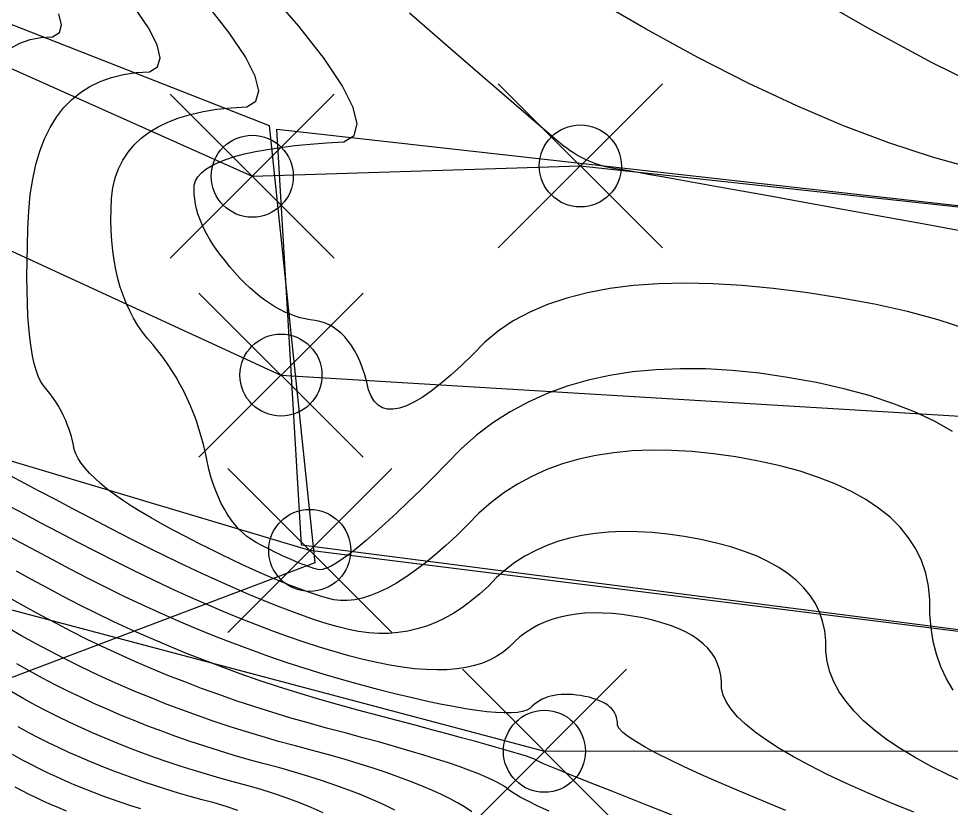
# Model space of a CAD drawing. Extents: x 83 to 1412852, y -76 to 4931706.
# Drawn here: x 1412658.93 to 1412668.03, y 4931546.74 to 4931554.45 of the extents above; entities that cross this region are included whole.
import ezdxf

# ---------------------------------------------------------------- set-up
doc = ezdxf.new("R2010")
doc.units = 0
doc.header["$MEASUREMENT"] = 0
doc.header["$PDMODE"] = 35
doc.header["$PDSIZE"] = 0.8
doc.layers.get('0').update_dxf_attribs({"color": 1, "linetype": 'CONTINUOUS'})
doc.layers.add('Ground topo-Rev01', color=1, linetype='CONTINUOUS')
doc.layers.add('New scratch layer', color=1, linetype='CONTINUOUS')

msp = doc.modelspace()

# ---------------------------------------------------------------- linework, layer by layer
for points in [[(1412625.83, 4931580.38), (1412628.75, 4931581.8), (1412632.64, 4931582.21), (1412634.8, 4931580.2), (1412637.58, 4931576.34), (1412641.3, 4931568.83), (1412646.46, 4931561.43), (1412653.58, 4931556.32), (1412661.21, 4931552.91), (1412664.41, 4931553.01), (1412671.43, 4931552.25), (1412680.76, 4931551.75), (1412690.96, 4931557.29), (1412699.75, 4931563.42), (1412708.32, 4931567.05)], [(1412668.4164, 4931553.7334), (1412667.8418, 4931554.016), (1412667.2118, 4931554.356), (1412666.5265, 4931554.7533), (1412665.7859, 4931555.2078), (1412664.99, 4931555.7196), (1412664.1387, 4931556.2888), (1412663.2322, 4931556.9152), (1412662.2703, 4931557.5989), (1412661.2531, 4931558.3398), (1412660.1806, 4931559.1381), (1412659.0527, 4931559.9936), (1412657.8696, 4931560.9065), (1412656.6311, 4931561.8766), (1412655.467, 4931562.7887), (1412654.3773, 4931563.6429), (1412653.362, 4931564.439), (1412652.421, 4931565.1772), (1412651.5544, 4931565.8573), (1412650.7623, 4931566.4794), (1412650.0444, 4931567.0436), (1412649.401, 4931567.5497)], [(1412646.87, 4931551.86), (1412664.06, 4931547.3), (1412680.47, 4931547.31), (1412698.54, 4931552.49), (1412706.91, 4931556.07), (1412714.69, 4931563.43)], [(1412711.73, 4931562.82), (1412700.57, 4931556.35), (1412691.34, 4931552.07), (1412681.93, 4931548.05), (1412672.34, 4931547.94), (1412661.77, 4931549.26), (1412658.05, 4931550.37), (1412653.65, 4931552.02), (1412647.75, 4931555.08)], [(1412668.1802, 4931551.4165), (1412667.9012, 4931551.5077), (1412667.6008, 4931551.5895), (1412667.2789, 4931551.6617), (1412666.9355, 4931551.7243), (1412666.6062, 4931551.7756), (1412666.291, 4931551.8154), (1412665.99, 4931551.8437), (1412665.7031, 4931551.8606), (1412665.4303, 4931551.8661), (1412665.1716, 4931551.8602), (1412664.9271, 4931551.8428), (1412664.6967, 4931551.814), (1412664.4804, 4931551.7737), (1412664.2782, 4931551.722), (1412664.0901, 4931551.6589), (1412663.9162, 4931551.5844), (1412663.7564, 4931551.4984), (1412663.6107, 4931551.401), (1412663.4791, 4931551.2921), (1412663.3617, 4931551.1718), (1412663.2504, 4931551.0637), (1412663.1454, 4931550.9677), (1412663.0466, 4931550.8839), (1412662.9539, 4931550.8123), (1412662.8675, 4931550.7528), (1412662.7873, 4931550.7056), (1412662.7133, 4931550.6704), (1412662.6455, 4931550.6475), (1412662.584, 4931550.6367), (1412662.5286, 4931550.638), (1412662.4794, 4931550.6516), (1412662.4365, 4931550.6773), (1412662.3997, 4931550.7152), (1412662.3692, 4931550.7652), (1412662.3448, 4931550.8274), (1412662.3267, 4931550.9018), (1412662.3067, 4931550.9719), (1412662.2847, 4931551.0377), (1412662.2608, 4931551.0992), (1412662.2349, 4931551.1564), (1412662.2071, 4931551.2094), (1412662.1774, 4931551.258), (1412662.1457, 4931551.3024), (1412662.1122, 4931551.3424), (1412662.0766, 4931551.3782), (1412662.0392, 4931551.4097), (1412661.9998, 4931551.4369), (1412661.9585, 4931551.4599), (1412661.9152, 4931551.4785), (1412661.87, 4931551.4929), (1412661.8229, 4931551.5029), (1412661.7739, 4931551.5087), (1412661.7249, 4931551.5176), (1412661.6759, 4931551.5296), (1412661.6269, 4931551.5447), (1412661.5779, 4931551.5629), (1412661.529, 4931551.5843), (1412661.4801, 4931551.6088), (1412661.4313, 4931551.6364), (1412661.3824, 4931551.6671), (1412661.3336, 4931551.7009), (1412661.2848, 4931551.7378), (1412661.2361, 4931551.7779), (1412661.1873, 4931551.821), (1412661.1386, 4931551.8673), (1412661.0899, 4931551.9167), (1412661.0413, 4931551.9692), (1412660.9926, 4931552.0249), (1412660.9472, 4931552.0798), (1412660.9049, 4931552.1341), (1412660.8657, 4931552.1876), (1412660.8297, 4931552.2405), (1412660.7969, 4931552.2927), (1412660.7673, 4931552.3442), (1412660.7408, 4931552.395), (1412660.7174, 4931552.4452), (1412660.6973, 4931552.4946), (1412660.6803, 4931552.5433), (1412660.6664, 4931552.5914), (1412660.6557, 4931552.6388), (1412660.6482, 4931552.6855), (1412660.6438, 4931552.7315), (1412660.6427, 4931552.7768), (1412660.6446, 4931552.8214), (1412660.6571, 4931552.8639), (1412660.68, 4931552.9043), (1412660.7135, 4931552.9425), (1412660.7574, 4931552.9786), (1412660.8118, 4931553.0126), (1412660.8767, 4931553.0445), (1412660.9521, 4931553.0743), (1412661.038, 4931553.1019), (1412661.1343, 4931553.1274), (1412661.2412, 4931553.1508), (1412661.3585, 4931553.172), (1412661.4864, 4931553.1911), (1412661.6247, 4931553.2081), (1412661.7735, 4931553.223), (1412661.9328, 4931553.2357), (1412662.1026, 4931553.2464), (1412662.2029, 4931553.3076), (1412662.2339, 4931553.4194), (1412662.1954, 4931553.5819), (1412662.0875, 4931553.7949), (1412661.9102, 4931554.0585), (1412661.6635, 4931554.3728), (1412661.3474, 4931554.7376)], [(1412668.2558, 4931552.9835), (1412667.8462, 4931553.0957), (1412667.4204, 4931553.2353), (1412666.9787, 4931553.4024), (1412666.5208, 4931553.597), (1412666.047, 4931553.8191), (1412665.557, 4931554.0687), (1412665.0511, 4931554.3457), (1412664.5291, 4931554.6503)], [(1412668.046, 4931547.8959), (1412667.9813, 4931548.0083), (1412667.9275, 4931548.1252), (1412667.8844, 4931548.2467), (1412667.8522, 4931548.3727), (1412667.8307, 4931548.5033), (1412667.8201, 4931548.6385), (1412667.8202, 4931548.7782), (1412667.8064, 4931548.9118), (1412667.7787, 4931549.0391), (1412667.737, 4931549.1603), (1412667.6814, 4931549.2752), (1412667.6118, 4931549.384), (1412667.5283, 4931549.4866), (1412667.4308, 4931549.583), (1412667.3195, 4931549.6732), (1412667.1941, 4931549.7572), (1412667.0549, 4931549.835), (1412666.9017, 4931549.9067), (1412666.7345, 4931549.9721), (1412666.5534, 4931550.0313), (1412666.3584, 4931550.0844), (1412666.1494, 4931550.1313), (1412665.9265, 4931550.1719), (1412665.7106, 4931550.203), (1412665.5017, 4931550.2243), (1412665.2997, 4931550.236), (1412665.1048, 4931550.2381), (1412664.9168, 4931550.2304), (1412664.7358, 4931550.2132), (1412664.5618, 4931550.1863), (1412664.3947, 4931550.1497), (1412664.2347, 4931550.1034), (1412664.0816, 4931550.0475), (1412663.9355, 4931549.982), (1412663.7964, 4931549.9068), (1412663.6643, 4931549.8219), (1412663.5392, 4931549.7274), (1412663.4211, 4931549.6232), (1412663.3099, 4931549.5093), (1412663.2018, 4931549.4036), (1412663.0967, 4931549.3061), (1412662.9946, 4931549.2167), (1412662.8955, 4931549.1354), (1412662.7995, 4931549.0623), (1412662.7065, 4931548.9973), (1412662.6165, 4931548.9405), (1412662.5295, 4931548.8918), (1412662.4455, 4931548.8512), (1412662.3646, 4931548.8188), (1412662.2867, 4931548.7946), (1412662.2118, 4931548.7784), (1412662.1399, 4931548.7705), (1412662.0711, 4931548.7706), (1412662.0053, 4931548.779), (1412661.9425, 4931548.7954), (1412661.8761, 4931548.8148), (1412661.806, 4931548.8371), (1412661.7323, 4931548.8622), (1412661.655, 4931548.8903), (1412661.5741, 4931548.9213), (1412661.4895, 4931548.9552), (1412661.4013, 4931548.992), (1412661.3095, 4931549.0317), (1412661.2141, 4931549.0743), (1412661.115, 4931549.1198), (1412661.0123, 4931549.1682), (1412660.9059, 4931549.2196), (1412660.796, 4931549.2738), (1412660.6824, 4931549.3309), (1412660.5652, 4931549.391), (1412660.4443, 4931549.4539), (1412660.3305, 4931549.5156), (1412660.2237, 4931549.576), (1412660.1239, 4931549.6351), (1412660.0311, 4931549.6929), (1412659.9454, 4931549.7495), (1412659.8667, 4931549.8047), (1412659.795, 4931549.8587), (1412659.7303, 4931549.9114), (1412659.6726, 4931549.9629), (1412659.622, 4931550.013), (1412659.5783, 4931550.0619), (1412659.5417, 4931550.1095), (1412659.5121, 4931550.1558), (1412659.4895, 4931550.2009), (1412659.474, 4931550.2446), (1412659.4654, 4931550.2871), (1412659.4557, 4931550.3289), (1412659.4449, 4931550.37), (1412659.4328, 4931550.4103), (1412659.4196, 4931550.45), (1412659.4052, 4931550.489), (1412659.3896, 4931550.5272), (1412659.3729, 4931550.5648), (1412659.355, 4931550.6016), (1412659.3359, 4931550.6378), (1412659.3156, 4931550.6732), (1412659.2942, 4931550.708), (1412659.2716, 4931550.742), (1412659.2478, 4931550.7753), (1412659.2229, 4931550.808), (1412659.1967, 4931550.8399), (1412659.1694, 4931550.8711), (1412659.1443, 4931550.9111), (1412659.1214, 4931550.96), (1412659.1006, 4931551.0176), (1412659.0821, 4931551.084), (1412659.0657, 4931551.1593), (1412659.0515, 4931551.2434), (1412659.0394, 4931551.3362), (1412659.0296, 4931551.4379), (1412659.0219, 4931551.5484), (1412659.0164, 4931551.6677), (1412659.0131, 4931551.7957), (1412659.012, 4931551.9326), (1412659.013, 4931552.0783), (1412659.0163, 4931552.2328), (1412659.0217, 4931552.3962), (1412659.0293, 4931552.5683), (1412659.0446, 4931552.7302), (1412659.0678, 4931552.8818), (1412659.0987, 4931553.0232), (1412659.1374, 4931553.1543), (1412659.1839, 4931553.2753), (1412659.2382, 4931553.3859), (1412659.3002, 4931553.4864), (1412659.37, 4931553.5766), (1412659.4476, 4931553.6565), (1412659.533, 4931553.7262), (1412659.6262, 4931553.7857), (1412659.7271, 4931553.8349), (1412659.8358, 4931553.8739), (1412659.9523, 4931553.9026), (1412660.0766, 4931553.9211), (1412660.2087, 4931553.9294), (1412660.2867, 4931553.977), (1412660.3108, 4931554.064), (1412660.2809, 4931554.1903), (1412660.197, 4931554.356), (1412660.0591, 4931554.5611)], [(1412668.0412, 4931550.4213), (1412667.8643, 4931550.5202), (1412667.6697, 4931550.6112), (1412667.4574, 4931550.6943), (1412667.2273, 4931550.7695), (1412666.9796, 4931550.8369), (1412666.7142, 4931550.8965), (1412666.431, 4931550.9481), (1412666.1567, 4931550.9875), (1412665.8913, 4931551.0147), (1412665.6348, 4931551.0295), (1412665.3871, 4931551.0321), (1412665.1483, 4931551.0225), (1412664.9184, 4931551.0005), (1412664.6974, 4931550.9663), (1412664.4852, 4931550.9198), (1412664.2819, 4931550.8611), (1412664.0875, 4931550.7901), (1412663.9019, 4931550.7068), (1412663.7252, 4931550.6113), (1412663.5574, 4931550.5035), (1412663.3985, 4931550.3834), (1412663.2484, 4931550.2511), (1412663.1072, 4931550.1064), (1412662.9733, 4931549.9713), (1412662.8466, 4931549.8456), (1412662.7273, 4931549.7293), (1412662.6152, 4931549.6224), (1412662.5104, 4931549.525), (1412662.4129, 4931549.4371), (1412662.3226, 4931549.3586), (1412662.2397, 4931549.2895), (1412662.164, 4931549.2299), (1412662.0956, 4931549.1797), (1412662.0344, 4931549.139), (1412661.9806, 4931549.1077), (1412661.934, 4931549.0859), (1412661.8947, 4931549.0735), (1412661.8627, 4931549.0705), (1412661.838, 4931549.077), (1412661.8118, 4931549.0846), (1412661.7842, 4931549.0934), (1412661.7552, 4931549.1033), (1412661.7247, 4931549.1144), (1412661.6928, 4931549.1266), (1412661.6595, 4931549.1399), (1412661.6248, 4931549.1544), (1412661.5886, 4931549.1701), (1412661.551, 4931549.1868), (1412661.512, 4931549.2048), (1412661.4715, 4931549.2239), (1412661.4296, 4931549.2441), (1412661.3863, 4931549.2654), (1412661.3416, 4931549.2879), (1412661.2954, 4931549.3116), (1412661.2478, 4931549.3364), (1412661.2021, 4931549.3647), (1412661.1584, 4931549.3965), (1412661.1167, 4931549.4319), (1412661.0769, 4931549.4708), (1412661.0391, 4931549.5132), (1412661.0032, 4931549.5591), (1412660.9693, 4931549.6085), (1412660.9374, 4931549.6614), (1412660.9074, 4931549.7179), (1412660.8793, 4931549.7779), (1412660.8533, 4931549.8414), (1412660.8291, 4931549.9084), (1412660.807, 4931549.979), (1412660.7868, 4931550.053), (1412660.7685, 4931550.1306), (1412660.7522, 4931550.2117), (1412660.7337, 4931550.2915), (1412660.7129, 4931550.3699), (1412660.6899, 4931550.447), (1412660.6647, 4931550.5227), (1412660.6372, 4931550.5971), (1412660.6074, 4931550.6701), (1412660.5755, 4931550.7418), (1412660.5413, 4931550.8122), (1412660.5048, 4931550.8812), (1412660.4662, 4931550.9489), (1412660.4253, 4931551.0152), (1412660.3821, 4931551.0802), (1412660.3367, 4931551.1438), (1412660.2891, 4931551.2061), (1412660.2392, 4931551.267), (1412660.1871, 4931551.3266), (1412660.1386, 4931551.3893), (1412660.0936, 4931551.455), (1412660.0521, 4931551.5237), (1412660.0142, 4931551.5955), (1412659.9799, 4931551.6704), (1412659.9491, 4931551.7483), (1412659.9219, 4931551.8292), (1412659.8983, 4931551.9132), (1412659.8781, 4931552.0002), (1412659.8616, 4931552.0903), (1412659.8486, 4931552.1835), (1412659.8392, 4931552.2796), (1412659.8333, 4931552.3789), (1412659.8309, 4931552.4811), (1412659.8322, 4931552.5865), (1412659.8369, 4931552.6948), (1412659.8509, 4931552.797), (1412659.8739, 4931552.893), (1412659.9061, 4931552.9829), (1412659.9474, 4931553.0665), (1412659.9978, 4931553.144), (1412660.0574, 4931553.2152), (1412660.1261, 4931553.2803), (1412660.204, 4931553.3392), (1412660.291, 4931553.3919), (1412660.3871, 4931553.4385), (1412660.4924, 4931553.4788), (1412660.6067, 4931553.513), (1412660.7303, 4931553.541), (1412660.8629, 4931553.5628), (1412661.0047, 4931553.5784), (1412661.1556, 4931553.5879), (1412661.2448, 4931553.6423), (1412661.2723, 4931553.7417), (1412661.2382, 4931553.8861), (1412661.1423, 4931554.0755), (1412660.9846, 4931554.3098), (1412660.7653, 4931554.5891)], [(1412658.8475, 4931554.1568), (1412658.9414, 4931554.2068), (1412659.0418, 4931554.2424), (1412659.1485, 4931554.2638), (1412659.2617, 4931554.2709), (1412659.3286, 4931554.3117), (1412659.3493, 4931554.3863), (1412659.3236, 4931554.4946)], [(1412668.1166, 4931552.3771), (1412667.7493, 4931552.4441), (1412667.403, 4931552.5072), (1412667.0776, 4931552.5665), (1412666.7732, 4931552.6218), (1412666.4896, 4931552.6733), (1412666.227, 4931552.7209), (1412665.9854, 4931552.7646), (1412665.7646, 4931552.8045), (1412665.5648, 4931552.8404), (1412665.386, 4931552.8725), (1412665.228, 4931552.9007), (1412665.091, 4931552.925), (1412664.9749, 4931552.9454), (1412664.8797, 4931552.962), (1412664.8055, 4931552.9747), (1412664.7522, 4931552.9834), (1412664.7198, 4931552.9884), (1412664.6876, 4931552.9944), (1412664.6555, 4931553.0017), (1412664.6235, 4931553.0101), (1412664.5917, 4931553.0197), (1412664.56, 4931553.0305), (1412664.5284, 4931553.0424), (1412664.497, 4931553.0555), (1412664.4657, 4931553.0698), (1412664.4346, 4931553.0852), (1412664.4035, 4931553.1019), (1412664.3727, 4931553.1197), (1412664.3419, 4931553.1386), (1412664.3113, 4931553.1588), (1412664.2808, 4931553.1801), (1412664.2505, 4931553.2026), (1412664.2203, 4931553.2263), (1412664.1284, 4931553.3038), (1412663.975, 4931553.4352), (1412663.76, 4931553.6205), (1412663.4833, 4931553.8597), (1412663.145, 4931554.1528), (1412662.7451, 4931554.4998)], [(1412668.1905, 4931546.9816), (1412668.0055, 4931547.0659), (1412667.8338, 4931547.1515), (1412667.6752, 4931547.2383), (1412667.5299, 4931547.3264), (1412667.3978, 4931547.4158), (1412667.2789, 4931547.5064), (1412667.1733, 4931547.5983), (1412667.0808, 4931547.6914), (1412667.0016, 4931547.7858), (1412666.9356, 4931547.8815), (1412666.8828, 4931547.9784), (1412666.8433, 4931548.0766), (1412666.8169, 4931548.1761), (1412666.8038, 4931548.2768), (1412666.8039, 4931548.3787), (1412666.7939, 4931548.4762), (1412666.7736, 4931548.5691), (1412666.7432, 4931548.6575), (1412666.7026, 4931548.7414), (1412666.6518, 4931548.8208), (1412666.5909, 4931548.8956), (1412666.5198, 4931548.966), (1412666.4385, 4931549.0318), (1412666.3471, 4931549.0931), (1412666.2454, 4931549.1499), (1412666.1336, 4931549.2022), (1412666.0117, 4931549.2499), (1412665.8795, 4931549.2931), (1412665.7372, 4931549.3319), (1412665.5847, 4931549.3661), (1412665.4221, 4931549.3957), (1412665.2645, 4931549.4184), (1412665.112, 4931549.434), (1412664.9647, 4931549.4425), (1412664.8224, 4931549.444), (1412664.6852, 4931549.4384), (1412664.5531, 4931549.4258), (1412664.4261, 4931549.4062), (1412664.3043, 4931549.3795), (1412664.1875, 4931549.3457), (1412664.0758, 4931549.305), (1412663.9692, 4931549.2571), (1412663.8677, 4931549.2022), (1412663.7713, 4931549.1403), (1412663.68, 4931549.0713), (1412663.5938, 4931548.9953), (1412663.5126, 4931548.9122), (1412663.4303, 4931548.836), (1412663.3467, 4931548.7666), (1412663.2619, 4931548.7041), (1412663.1759, 4931548.6484), (1412663.0886, 4931548.5995), (1412663.0001, 4931548.5575), (1412662.9103, 4931548.5223), (1412662.8193, 4931548.494), (1412662.7271, 4931548.4725), (1412662.6337, 4931548.4579), (1412662.539, 4931548.4501), (1412662.443, 4931548.4492), (1412662.3459, 4931548.4551), (1412662.2475, 4931548.4678), (1412662.1479, 4931548.4874), (1412662.047, 4931548.5139), (1412661.9403, 4931548.545), (1412661.8278, 4931548.5807), (1412661.7095, 4931548.6212), (1412661.5853, 4931548.6663), (1412661.4554, 4931548.716), (1412661.3195, 4931548.7705), (1412661.1779, 4931548.8296), (1412661.0304, 4931548.8933), (1412660.8771, 4931548.9618), (1412660.718, 4931549.0349), (1412660.5531, 4931549.1126), (1412660.3823, 4931549.1951), (1412660.2057, 4931549.2821), (1412660.0232, 4931549.3739), (1412659.835, 4931549.4703), (1412659.6409, 4931549.5714), (1412659.4589, 4931549.6664), (1412659.289, 4931549.7554), (1412659.1311, 4931549.8383), (1412658.9854, 4931549.915), (1412658.8517, 4931549.9857)], [(1412667.6637, 4931546.7075), (1412667.4291, 4931546.8022), (1412667.2102, 4931546.895), (1412667.0069, 4931546.9856), (1412666.8193, 4931547.0743), (1412666.6473, 4931547.1609), (1412666.4909, 4931547.2455), (1412666.3502, 4931547.328), (1412666.2251, 4931547.4085), (1412666.1157, 4931547.487), (1412666.0219, 4931547.5634), (1412665.9438, 4931547.6378), (1412665.8813, 4931547.7102), (1412665.8344, 4931547.7805), (1412665.8032, 4931547.8488), (1412665.7876, 4931547.915), (1412665.7877, 4931547.9792), (1412665.7813, 4931548.0405), (1412665.7686, 4931548.0991), (1412665.7494, 4931548.1547), (1412665.7239, 4931548.2075), (1412665.6919, 4931548.2575), (1412665.6535, 4931548.3047), (1412665.6088, 4931548.3489), (1412665.5576, 4931548.3904), (1412665.5, 4931548.429), (1412665.436, 4931548.4647), (1412665.3656, 4931548.4977), (1412665.2888, 4931548.5277), (1412665.2056, 4931548.5549), (1412665.116, 4931548.5793), (1412665.02, 4931548.6009), (1412664.9176, 4931548.6195), (1412664.8184, 4931548.6338), (1412664.7224, 4931548.6436), (1412664.6296, 4931548.649), (1412664.54, 4931548.6499), (1412664.4537, 4931548.6464), (1412664.3705, 4931548.6385), (1412664.2905, 4931548.6261), (1412664.2138, 4931548.6093), (1412664.1403, 4931548.5881), (1412664.0699, 4931548.5624), (1412664.0028, 4931548.5323), (1412663.9389, 4931548.4977), (1412663.8782, 4931548.4587), (1412663.8207, 4931548.4153), (1412663.7664, 4931548.3674), (1412663.7154, 4931548.3151), (1412663.6588, 4931548.2683), (1412663.5968, 4931548.2271), (1412663.5292, 4931548.1914), (1412663.4562, 4931548.1613), (1412663.3777, 4931548.1367), (1412663.2936, 4931548.1177), (1412663.2041, 4931548.1042), (1412663.1092, 4931548.0963), (1412663.0087, 4931548.0939), (1412662.9027, 4931548.097), (1412662.7912, 4931548.1057), (1412662.6743, 4931548.1199), (1412662.5518, 4931548.1397), (1412662.4239, 4931548.165), (1412662.2905, 4931548.1959), (1412662.1516, 4931548.2323), (1412662.0095, 4931548.2726), (1412661.8643, 4931548.3168), (1412661.7159, 4931548.3649), (1412661.5644, 4931548.4168), (1412661.4097, 4931548.4727), (1412661.2519, 4931548.5324), (1412661.0909, 4931548.5961), (1412660.9267, 4931548.6636), (1412660.7595, 4931548.735), (1412660.589, 4931548.8103), (1412660.4154, 4931548.8895), (1412660.2387, 4931548.9726), (1412660.0588, 4931549.0596), (1412659.8757, 4931549.1504), (1412659.6895, 4931549.2452), (1412659.5001, 4931549.3438), (1412659.321, 4931549.4375), (1412659.1522, 4931549.5262), (1412658.9937, 4931549.61), (1412658.8455, 4931549.6889)], [(1412666.4148, 4931546.724), (1412666.18, 4931546.8198), (1412665.9633, 4931546.9103), (1412665.7646, 4931546.9954), (1412665.584, 4931547.0752), (1412665.4215, 4931547.1497), (1412665.277, 4931547.2188), (1412665.1505, 4931547.2826), (1412665.0422, 4931547.341), (1412664.9519, 4931547.3941), (1412664.8797, 4931547.4419), (1412664.8255, 4931547.4844), (1412664.7894, 4931547.5215), (1412664.7714, 4931547.5532), (1412664.7714, 4931547.5797), (1412664.7688, 4931547.6049), (1412664.7635, 4931547.629), (1412664.7556, 4931547.6519), (1412664.7451, 4931547.6737), (1412664.732, 4931547.6943), (1412664.7162, 4931547.7137), (1412664.6977, 4931547.7319), (1412664.6767, 4931547.749), (1412664.6529, 4931547.7649), (1412664.6266, 4931547.7796), (1412664.5976, 4931547.7932), (1412664.566, 4931547.8055), (1412664.5317, 4931547.8167), (1412664.4948, 4931547.8268), (1412664.4553, 4931547.8356), (1412664.4131, 4931547.8433), (1412664.3723, 4931547.8492), (1412664.3327, 4931547.8532), (1412664.2945, 4931547.8555), (1412664.2577, 4931547.8558), (1412664.2221, 4931547.8544), (1412664.1878, 4931547.8511), (1412664.1549, 4931547.846), (1412664.1233, 4931547.8391), (1412664.093, 4931547.8304), (1412664.0641, 4931547.8198), (1412664.0365, 4931547.8074), (1412664.0101, 4931547.7932), (1412663.9851, 4931547.7771), (1412663.9615, 4931547.7592), (1412663.9391, 4931547.7395), (1412663.9181, 4931547.718), (1412663.8873, 4931547.7007), (1412663.8468, 4931547.6876), (1412663.7965, 4931547.6788), (1412663.7365, 4931547.6743), (1412663.6668, 4931547.674), (1412663.5872, 4931547.6779), (1412663.498, 4931547.6861), (1412663.399, 4931547.6985), (1412663.2902, 4931547.7152), (1412663.1717, 4931547.7361), (1412663.0435, 4931547.7613), (1412662.9055, 4931547.7907), (1412662.7578, 4931547.8243), (1412662.6003, 4931547.8622), (1412662.4331, 4931547.9044), (1412662.2561, 4931547.9507), (1412662.0792, 4931548), (1412661.9024, 4931548.052), (1412661.7256, 4931548.1069), (1412661.5488, 4931548.1646), (1412661.3722, 4931548.2251), (1412661.1956, 4931548.2885), (1412661.019, 4931548.3547), (1412660.8426, 4931548.4237), (1412660.6661, 4931548.4956), (1412660.4898, 4931548.5703), (1412660.3135, 4931548.6478), (1412660.1373, 4931548.7281), (1412659.9611, 4931548.8113), (1412659.785, 4931548.8973), (1412659.609, 4931548.9861), (1412659.433, 4931549.0778), (1412659.2647, 4931549.1663), (1412659.1042, 4931549.2517), (1412658.9514, 4931549.3339), (1412658.8063, 4931549.413)], [(1412665.3067, 4931546.6781), (1412665.0911, 4931546.7624), (1412664.8945, 4931546.8396), (1412664.717, 4931546.9097), (1412664.5585, 4931546.9725), (1412664.419, 4931547.0282), (1412664.2985, 4931547.0767), (1412664.197, 4931547.118), (1412664.1146, 4931547.1522), (1412664.0512, 4931547.1792), (1412664.0068, 4931547.1991), (1412663.9814, 4931547.2118), (1412663.975, 4931547.2173), (1412663.9566, 4931547.2257), (1412663.9262, 4931547.237), (1412663.8838, 4931547.2512), (1412663.8293, 4931547.2684), (1412663.7628, 4931547.2885), (1412663.6843, 4931547.3114), (1412663.5938, 4931547.3373), (1412663.4913, 4931547.3661), (1412663.3767, 4931547.3978), (1412663.2501, 4931547.4324), (1412663.1115, 4931547.47), (1412662.9609, 4931547.5104), (1412662.7983, 4931547.5538), (1412662.6236, 4931547.6), (1412662.4369, 4931547.6492), (1412662.2382, 4931547.7013), (1412662.0418, 4931547.7554), (1412661.8476, 4931547.8116), (1412661.6556, 4931547.8698), (1412661.466, 4931547.93), (1412661.2785, 4931547.9923), (1412661.0934, 4931548.0566), (1412660.9105, 4931548.1229), (1412660.7298, 4931548.1913), (1412660.5514, 4931548.2618), (1412660.3753, 4931548.3342), (1412660.2014, 4931548.4087), (1412660.0298, 4931548.4853), (1412659.8604, 4931548.5638), (1412659.6933, 4931548.6445), (1412659.5284, 4931548.7271), (1412659.3658, 4931548.8118), (1412659.2084, 4931548.8951), (1412659.0561, 4931548.9771), (1412658.909, 4931549.0578)], [(1412664.1055, 4931546.7146), (1412663.9951, 4931546.7664), (1412663.9013, 4931546.8126), (1412663.8241, 4931546.8532), (1412663.7634, 4931546.8882), (1412663.7193, 4931546.9176), (1412663.6917, 4931546.9415), (1412663.6544, 4931546.9668), (1412663.6074, 4931546.9937), (1412663.5508, 4931547.022), (1412663.4845, 4931547.0519), (1412663.4086, 4931547.0832), (1412663.3229, 4931547.116), (1412663.2276, 4931547.1504), (1412663.1227, 4931547.1862), (1412663.008, 4931547.2235), (1412662.8837, 4931547.2623), (1412662.7497, 4931547.3027), (1412662.606, 4931547.3445), (1412662.4527, 4931547.3878), (1412662.2897, 4931547.4326), (1412662.117, 4931547.4789), (1412661.9347, 4931547.5267), (1412661.7544, 4931547.5764), (1412661.5762, 4931547.6279), (1412661.4, 4931547.6813), (1412661.226, 4931547.7366), (1412661.054, 4931547.7937), (1412660.884, 4931547.8527), (1412660.7162, 4931547.9136), (1412660.5504, 4931547.9764), (1412660.3867, 4931548.041), (1412660.225, 4931548.1075), (1412660.0655, 4931548.1759), (1412659.908, 4931548.2461), (1412659.7525, 4931548.3183), (1412659.5992, 4931548.3922), (1412659.4479, 4931548.4681), (1412659.2987, 4931548.5458), (1412659.1521, 4931548.624), (1412659.008, 4931548.7026), (1412658.8666, 4931548.7816)], [(1412663.3522, 4931546.708), (1412663.2887, 4931546.7503), (1412663.2179, 4931546.7928), (1412663.1398, 4931546.8353), (1412663.0543, 4931546.8779), (1412662.9615, 4931546.9206), (1412662.8615, 4931546.9634), (1412662.754, 4931547.0063), (1412662.6393, 4931547.0492), (1412662.5172, 4931547.0922), (1412662.3879, 4931547.1354), (1412662.2512, 4931547.1785), (1412662.1071, 4931547.2218), (1412661.9558, 4931547.2652), (1412661.7971, 4931547.3086), (1412661.6311, 4931547.3521), (1412661.467, 4931547.3973), (1412661.3048, 4931547.4442), (1412661.1444, 4931547.4928), (1412660.986, 4931547.5432), (1412660.8294, 4931547.5952), (1412660.6747, 4931547.6489), (1412660.5219, 4931547.7043), (1412660.371, 4931547.7615), (1412660.222, 4931547.8203), (1412660.0748, 4931547.8808), (1412659.9296, 4931547.9431), (1412659.7862, 4931548.007), (1412659.6447, 4931548.0727), (1412659.5051, 4931548.14), (1412659.3674, 4931548.2091), (1412659.2315, 4931548.2798), (1412659.0957, 4931548.3528), (1412658.96, 4931548.428), (1412658.8242, 4931548.5055)], [(1412662.6002, 4931546.7252), (1412662.4953, 4931546.7765), (1412662.3854, 4931546.8264), (1412662.2706, 4931546.8749), (1412662.1508, 4931546.9222), (1412662.026, 4931546.968), (1412661.8963, 4931547.0126), (1412661.7616, 4931547.0558), (1412661.6219, 4931547.0977), (1412661.4772, 4931547.1383), (1412661.3275, 4931547.1775), (1412661.1796, 4931547.2183), (1412661.0334, 4931547.2606), (1412660.8888, 4931547.3044), (1412660.746, 4931547.3497), (1412660.6048, 4931547.3966), (1412660.4654, 4931547.4451), (1412660.3276, 4931547.495), (1412660.1916, 4931547.5466), (1412660.0572, 4931547.5996), (1412659.9246, 4931547.6542), (1412659.7936, 4931547.7103), (1412659.6644, 4931547.7679), (1412659.5368, 4931547.8271), (1412659.411, 4931547.8878), (1412659.2868, 4931547.95), (1412659.1644, 4931548.0138), (1412659.0394, 4931548.0816), (1412658.9119, 4931548.1535)], [(1412661.9019, 4931546.7006), (1412661.7844, 4931546.7521), (1412661.6642, 4931546.8007), (1412661.5414, 4931546.8467), (1412661.416, 4931546.8899), (1412661.2879, 4931546.9303), (1412661.1573, 4931546.968), (1412661.024, 4931547.0029), (1412660.8922, 4931547.0392), (1412660.762, 4931547.0769), (1412660.6332, 4931547.1159), (1412660.506, 4931547.1563), (1412660.3803, 4931547.1981), (1412660.256, 4931547.2412), (1412660.1334, 4931547.2858), (1412660.0122, 4931547.3316), (1412659.8925, 4931547.3789), (1412659.7744, 4931547.4275), (1412659.6577, 4931547.4775), (1412659.5426, 4931547.5288), (1412659.429, 4931547.5815), (1412659.3169, 4931547.6356), (1412659.2063, 4931547.691), (1412659.0972, 4931547.7478), (1412658.9831, 4931547.8105), (1412658.8638, 4931547.8789)], [(1412661.0704, 4931546.7239), (1412660.954, 4931546.7629), (1412660.8374, 4931546.7977), (1412660.7204, 4931546.8283), (1412660.6048, 4931546.8602), (1412660.4906, 4931546.8932), (1412660.3776, 4931546.9275), (1412660.266, 4931546.9629), (1412660.1557, 4931546.9996), (1412660.0467, 4931547.0374), (1412659.9391, 4931547.0765), (1412659.8328, 4931547.1167), (1412659.7278, 4931547.1581), (1412659.6241, 4931547.2008), (1412659.5218, 4931547.2446), (1412659.4208, 4931547.2897), (1412659.3211, 4931547.3359), (1412659.2228, 4931547.3834), (1412659.1258, 4931547.432), (1412659.0301, 4931547.4818), (1412658.9268, 4931547.5393)], [(1412660.122, 4931546.739), (1412660.026, 4931546.7695), (1412659.9311, 4931546.801), (1412659.8374, 4931546.8336), (1412659.7448, 4931546.8672), (1412659.6534, 4931546.9018), (1412659.5631, 4931546.9374), (1412659.4739, 4931546.9741), (1412659.3859, 4931547.0118), (1412659.299, 4931547.0506), (1412659.2133, 4931547.0903), (1412659.1287, 4931547.1311), (1412659.0453, 4931547.173), (1412658.963, 4931547.2159), (1412658.8704, 4931547.2681)], [(1412659.3983, 4931546.7167), (1412659.3237, 4931546.7474), (1412659.25, 4931546.779), (1412659.1772, 4931546.8114), (1412659.1054, 4931546.8448), (1412659.0346, 4931546.8789), (1412658.9647, 4931546.914), (1412658.8958, 4931546.9499)]]:
    msp.add_lwpolyline(points)
at = {"color": 2, "true_color": 0xf1eb1f}
msp.add_lwpolyline([(1412645.09, 4931558.53), (1412661.49, 4931550.97), (1412674.09, 4931550.21), (1412683.54, 4931551.15), (1412691.99, 4931555.2), (1412700.83, 4931560.13), (1412709.01, 4931564.18)], dxfattribs=at)
at = {"layer": 'Ground topo-Rev01', "color": 7}
for p in [(1412664.41, 4931553.01, 66.61), (1412661.21, 4931552.91, 66.66), (1412661.49, 4931550.97, 66.86), (1412661.77, 4931549.26, 66.87), (1412664.06, 4931547.3, 67.94)]:
    msp.add_point(p, dxfattribs=at)
at = {"layer": 'New scratch layer', "color": 7, "linetype": 'Continuous', "flags": 128}
for points in [[(1412661.4507, 4931553.3706), (1412671.43, 4931552.25), (1412680.8307, 4931552.5146), (1412684.89, 4931554.52), (1412690.96, 4931557.29), (1412699.75, 4931563.42), (1412708.3416, 4931567.0966), (1412711.0644, 4931570.1145), (1412720.16, 4931568.96), (1412714.68, 4931563.43), (1412711.6627, 4931562.9355), (1412700.6135, 4931556.3089), (1412691.34, 4931552.07), (1412682.8649, 4931548.6592), (1412672.34, 4931547.94), (1412661.6893, 4931549.31), (1412661.4507, 4931553.3706)], [(1412653.5241, 4931556.4883), (1412661.3748, 4931553.4034), (1412661.8206, 4931549.1394), (1412658.7548, 4931547.9763), (1412657.803, 4931545.2185), (1412658.8991, 4931542.9325), (1412660.1316, 4931540.5723), (1412661.5274, 4931539.4473), (1412662.1269, 4931539.6354), (1412662.3327, 4931539.6338), (1412657.05, 4931534.8), (1412651.5, 4931532.78), (1412643.415, 4931544.6978), (1412641.0469, 4931555.1085), (1412653.5241, 4931556.4883)]]:
    msp.add_lwpolyline(points, close=True, dxfattribs=at)

doc.saveas('drawing.dxf')
